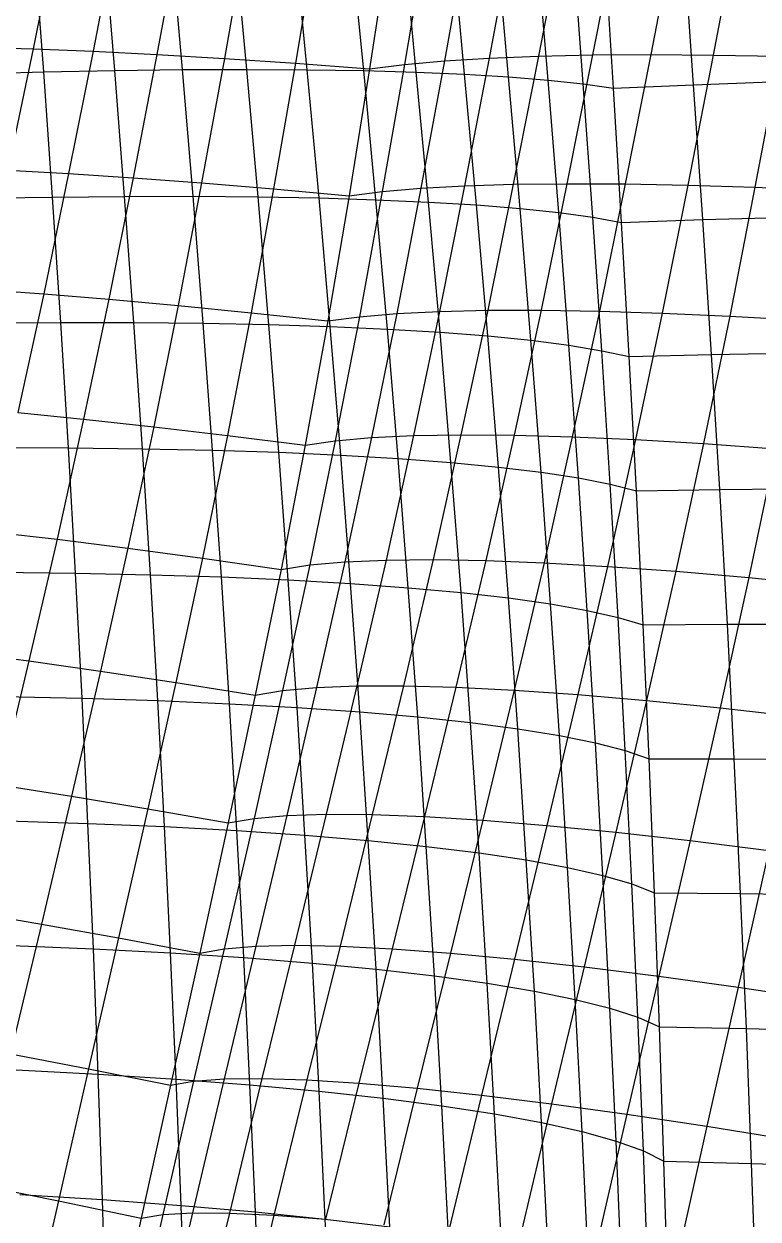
# Model space of a CAD drawing. Extents: x -429 to 429, y -1 to 209.
# Drawn here: x -383.12 to -371.35, y 160 to 179.16 of the extents above; entities that cross this region are included whole.
import ezdxf

# ---------------------------------------------------------------- set-up
doc = ezdxf.new("R2010")
doc.units = 0

msp = doc.modelspace()

# ---------------------------------------------------------------- linework, layer by layer
at = {"layer": 'default', "color": 5, "linetype": 'CONTINUOUS'}
for p, q in [((-382.577, 180.732, 174.311), (-382.975, 178.757, 174.169)), ((-381.624, 180.708, 173.146), (-382.013, 178.718, 173.006)), ((-380.613, 180.672, 172.033), (-380.989, 178.666, 171.899)), ((-379.547, 180.625, 170.974), (-379.907, 178.602, 170.85)), ((-376.009, 180.633, 166.136), (-376.381, 178.563, 166.015)), ((-375.275, 180.684, 164.741), (-375.664, 178.607, 164.605)), ((-374.472, 180.724, 163.386), (-374.872, 178.639, 163.237)), ((-373.602, 180.753, 162.074), (-374.008, 178.658, 161.915)), ((-372.668, 180.77, 160.809), (-373.074, 178.664, 160.643)), ((-371.671, 180.776, 159.594), (-372.073, 178.657, 159.425)), ((-378.429, 180.567, 169.972), (-378.77, 178.525, 169.864)), ((-377.263, 180.498, 169.029), (-377.582, 178.436, 168.943)), ((-377.263, 180.498, 169.029), (-377.582, 178.436, 168.943)), ((-376.672, 180.571, 167.566), (-377.021, 178.506, 167.462)), ((-383.872, 178.783, 175.385), (-382.975, 178.757, 174.169)), ((-382.975, 178.757, 174.169), (-383.377, 176.813, 174.022)), ((-382.975, 178.757, 174.169), (-382.013, 178.718, 173.006)), ((-382.013, 178.718, 173.006), (-382.406, 176.759, 172.859)), ((-382.013, 178.718, 173.006), (-380.989, 178.666, 171.899)), ((-380.989, 178.666, 171.899), (-381.371, 176.69, 171.757)), ((-380.989, 178.666, 171.899), (-379.907, 178.602, 170.85)), ((-379.907, 178.602, 170.85), (-380.274, 176.607, 170.719)), ((-379.907, 178.602, 170.85), (-378.77, 178.525, 169.864)), ((-378.77, 178.525, 169.864), (-379.119, 176.511, 169.748)), ((-378.77, 178.525, 169.864), (-377.582, 178.436, 168.943)), ((-377.582, 178.436, 168.943), (-377.021, 178.506, 167.462)), ((-377.021, 178.506, 167.462), (-377.377, 176.469, 167.351)), ((-377.021, 178.506, 167.462), (-376.381, 178.563, 166.015)), ((-376.381, 178.563, 166.015), (-376.759, 176.522, 165.887)), ((-376.381, 178.563, 166.015), (-375.664, 178.607, 164.605)), ((-375.664, 178.607, 164.605), (-376.059, 176.561, 164.462)), ((-375.664, 178.607, 164.605), (-374.872, 178.639, 163.237)), ((-374.872, 178.639, 163.237), (-375.278, 176.585, 163.081)), ((-374.872, 178.639, 163.237), (-374.008, 178.658, 161.915)), ((-374.008, 178.658, 161.915), (-374.419, 176.595, 161.749)), ((-374.008, 178.658, 161.915), (-373.074, 178.664, 160.643)), ((-373.074, 178.664, 160.643), (-373.485, 176.591, 160.47)), ((-373.074, 178.664, 160.643), (-372.073, 178.657, 159.425)), ((-372.073, 178.657, 159.425), (-372.48, 176.571, 159.249)), ((-372.073, 178.657, 159.425), (-371.008, 178.637, 158.265)), ((-371.008, 178.637, 158.265), (-371.406, 176.537, 158.09)), ((-377.582, 178.436, 168.943), (-377.91, 176.401, 168.849)), ((-377.582, 178.436, 168.943), (-377.91, 176.401, 168.849)), ((-383.377, 176.813, 174.022), (-382.406, 176.759, 172.859)), ((-382.406, 176.759, 172.859), (-382.804, 174.832, 172.708)), ((-382.406, 176.759, 172.859), (-381.371, 176.69, 171.757)), ((-381.371, 176.69, 171.757), (-381.758, 174.746, 171.61)), ((-381.371, 176.69, 171.757), (-380.274, 176.607, 170.719)), ((-380.274, 176.607, 170.719), (-380.648, 174.644, 170.581)), ((-380.274, 176.607, 170.719), (-379.119, 176.511, 169.748)), ((-375.278, 176.585, 163.081), (-374.419, 176.595, 161.749)), ((-374.419, 176.595, 161.749), (-374.832, 174.568, 161.579)), ((-374.419, 176.595, 161.749), (-373.485, 176.591, 160.47)), ((-373.485, 176.591, 160.47), (-373.898, 174.553, 160.293)), ((-373.485, 176.591, 160.47), (-372.48, 176.571, 159.249)), ((-379.119, 176.511, 169.748), (-379.477, 174.527, 169.624)), ((-379.119, 176.511, 169.748), (-377.91, 176.401, 168.849)), ((-377.91, 176.401, 168.849), (-378.251, 174.395, 168.743)), ((-377.91, 176.401, 168.849), (-378.251, 174.395, 168.743)), ((-377.91, 176.401, 168.849), (-377.377, 176.469, 167.351)), ((-377.377, 176.469, 167.351), (-377.743, 174.462, 167.23)), ((-377.377, 176.469, 167.351), (-376.759, 176.522, 165.887)), ((-376.759, 176.522, 165.887), (-377.145, 174.514, 165.752)), ((-376.759, 176.522, 165.887), (-376.059, 176.561, 164.462)), ((-376.059, 176.561, 164.462), (-376.458, 174.549, 164.313)), ((-376.059, 176.561, 164.462), (-375.278, 176.585, 163.081)), ((-375.278, 176.585, 163.081), (-375.687, 174.567, 162.921)), ((-372.48, 176.571, 159.249), (-372.889, 174.521, 159.069)), ((-372.48, 176.571, 159.249), (-371.406, 176.537, 158.09)), ((-371.406, 176.537, 158.09), (-371.808, 174.472, 157.911)), ((-371.406, 176.537, 158.09), (-370.269, 176.489, 156.997)), ((-383.781, 174.902, 173.871), (-382.804, 174.832, 172.708)), ((-382.804, 174.832, 172.708), (-383.22, 172.927, 172.542)), ((-382.804, 174.832, 172.708), (-381.758, 174.746, 171.61)), ((-381.758, 174.746, 171.61), (-382.164, 172.823, 171.447)), ((-381.758, 174.746, 171.61), (-380.648, 174.644, 170.581)), ((-380.648, 174.644, 170.581), (-381.041, 172.701, 170.426)), ((-380.648, 174.644, 170.581), (-379.477, 174.527, 169.624)), ((-379.477, 174.527, 169.624), (-379.856, 172.562, 169.482)), ((-379.477, 174.527, 169.624), (-378.251, 174.395, 168.743)), ((-377.743, 174.462, 167.23), (-377.145, 174.514, 165.752)), ((-377.145, 174.514, 165.752), (-377.551, 172.526, 165.6)), ((-377.145, 174.514, 165.752), (-376.458, 174.549, 164.313)), ((-376.458, 174.549, 164.313), (-376.879, 172.558, 164.148)), ((-376.458, 174.549, 164.313), (-375.687, 174.567, 162.921)), ((-375.687, 174.567, 162.921), (-376.116, 172.571, 162.743)), ((-375.687, 174.567, 162.921), (-374.832, 174.568, 161.579)), ((-374.832, 174.568, 161.579), (-375.266, 172.564, 161.392)), ((-374.832, 174.568, 161.579), (-373.898, 174.553, 160.293)), ((-373.898, 174.553, 160.293), (-374.332, 172.539, 160.099)), ((-373.898, 174.553, 160.293), (-372.889, 174.521, 159.069)), ((-372.889, 174.521, 159.069), (-373.319, 172.494, 158.872)), ((-372.889, 174.521, 159.069), (-371.808, 174.472, 157.911)), ((-378.251, 174.395, 168.743), (-378.613, 172.406, 168.62)), ((-378.251, 174.395, 168.743), (-378.613, 172.406, 168.62)), ((-378.251, 174.395, 168.743), (-377.743, 174.462, 167.23)), ((-377.743, 174.462, 167.23), (-378.13, 172.475, 167.093)), ((-371.808, 174.472, 157.911), (-372.23, 172.43, 157.713)), ((-371.808, 174.472, 157.911), (-370.66, 174.407, 156.823)), ((-383.22, 172.927, 172.542), (-382.164, 172.823, 171.447)), ((-382.164, 172.823, 171.447), (-382.589, 170.896, 171.272)), ((-382.164, 172.823, 171.447), (-381.041, 172.701, 170.426)), ((-381.041, 172.701, 170.426), (-381.455, 170.754, 170.258)), ((-381.041, 172.701, 170.426), (-379.856, 172.562, 169.482)), ((-376.879, 172.558, 164.148), (-376.116, 172.571, 162.743)), ((-376.116, 172.571, 162.743), (-376.562, 170.571, 162.553)), ((-376.116, 172.571, 162.743), (-375.266, 172.564, 161.392)), ((-379.856, 172.562, 169.482), (-380.256, 170.593, 169.325)), ((-379.856, 172.562, 169.482), (-378.613, 172.406, 168.62)), ((-378.613, 172.406, 168.62), (-378.999, 170.413, 168.479)), ((-378.613, 172.406, 168.62), (-378.999, 170.413, 168.479)), ((-378.613, 172.406, 168.62), (-378.13, 172.475, 167.093)), ((-378.13, 172.475, 167.093), (-378.538, 170.485, 166.939)), ((-378.13, 172.475, 167.093), (-377.551, 172.526, 165.6)), ((-377.551, 172.526, 165.6), (-377.977, 170.535, 165.433)), ((-377.551, 172.526, 165.6), (-376.879, 172.558, 164.148)), ((-376.879, 172.558, 164.148), (-377.317, 170.564, 163.969)), ((-375.266, 172.564, 161.392), (-375.716, 170.556, 161.192)), ((-375.266, 172.564, 161.392), (-374.332, 172.539, 160.099)), ((-374.332, 172.539, 160.099), (-374.782, 170.52, 159.893)), ((-374.332, 172.539, 160.099), (-373.319, 172.494, 158.872)), ((-373.319, 172.494, 158.872), (-373.766, 170.462, 158.661)), ((-373.319, 172.494, 158.872), (-372.23, 172.43, 157.713)), ((-372.23, 172.43, 157.713), (-372.67, 170.383, 157.503)), ((-372.23, 172.43, 157.713), (-371.071, 172.348, 156.63)), ((-371.071, 172.348, 156.63), (-371.502, 170.284, 156.423)), ((-383.654, 171.019, 172.364), (-382.589, 170.896, 171.272)), ((-382.589, 170.896, 171.272), (-383.042, 168.947, 171.078)), ((-382.589, 170.896, 171.272), (-381.455, 170.754, 170.258)), ((-381.455, 170.754, 170.258), (-381.896, 168.785, 170.071)), ((-381.455, 170.754, 170.258), (-380.256, 170.593, 169.325)), ((-380.256, 170.593, 169.325), (-380.684, 168.602, 169.15)), ((-380.256, 170.593, 169.325), (-378.999, 170.413, 168.479)), ((-378.999, 170.413, 168.479), (-378.538, 170.485, 166.939)), ((-378.538, 170.485, 166.939), (-378.974, 168.472, 166.767)), ((-378.538, 170.485, 166.939), (-377.977, 170.535, 165.433)), ((-377.977, 170.535, 165.433), (-378.431, 168.521, 165.247)), ((-377.977, 170.535, 165.433), (-377.317, 170.564, 163.969)), ((-377.317, 170.564, 163.969), (-377.784, 168.547, 163.77)), ((-377.317, 170.564, 163.969), (-376.562, 170.571, 162.553)), ((-376.562, 170.571, 162.553), (-377.038, 168.548, 162.342)), ((-376.562, 170.571, 162.553), (-375.716, 170.556, 161.192)), ((-375.716, 170.556, 161.192), (-376.196, 168.525, 160.972)), ((-375.716, 170.556, 161.192), (-374.782, 170.52, 159.893)), ((-374.782, 170.52, 159.893), (-375.262, 168.478, 159.665)), ((-374.782, 170.52, 159.893), (-373.766, 170.462, 158.661)), ((-373.766, 170.462, 158.661), (-374.242, 168.407, 158.429)), ((-373.766, 170.462, 158.661), (-372.67, 170.383, 157.503)), ((-378.999, 170.413, 168.479), (-379.412, 168.399, 168.321)), ((-378.999, 170.413, 168.479), (-379.412, 168.399, 168.321)), ((-372.67, 170.383, 157.503), (-373.14, 168.313, 157.27)), ((-372.67, 170.383, 157.503), (-371.502, 170.284, 156.423)), ((-371.502, 170.284, 156.423), (-371.961, 168.195, 156.194)), ((-371.502, 170.284, 156.423), (-370.266, 170.163, 155.427)), ((-384.117, 169.087, 172.166), (-383.042, 168.947, 171.078)), ((-383.042, 168.947, 171.078), (-383.515, 166.959, 170.873)), ((-383.042, 168.947, 171.078), (-381.896, 168.785, 170.071)), ((-381.896, 168.785, 170.071), (-382.358, 166.778, 169.872)), ((-381.896, 168.785, 170.071), (-380.684, 168.602, 169.15)), ((-380.684, 168.602, 169.15), (-381.133, 166.575, 168.961)), ((-380.684, 168.602, 169.15), (-379.412, 168.399, 168.321)), ((-378.431, 168.521, 165.247), (-377.784, 168.547, 163.77)), ((-377.784, 168.547, 163.77), (-378.276, 166.49, 163.556)), ((-377.784, 168.547, 163.77), (-377.038, 168.548, 162.342)), ((-377.038, 168.548, 162.342), (-377.538, 166.485, 162.117)), ((-377.038, 168.548, 162.342), (-376.196, 168.525, 160.972)), ((-379.412, 168.399, 168.321), (-379.847, 166.35, 168.147)), ((-379.412, 168.399, 168.321), (-379.847, 166.35, 168.147)), ((-378.974, 168.472, 166.767), (-379.433, 166.423, 166.58)), ((-379.412, 168.399, 168.321), (-378.974, 168.472, 166.767)), ((-378.974, 168.472, 166.767), (-378.431, 168.521, 165.247)), ((-378.431, 168.521, 165.247), (-378.908, 166.47, 165.047)), ((-376.196, 168.525, 160.972), (-376.7, 166.452, 160.736)), ((-376.196, 168.525, 160.972), (-375.262, 168.478, 159.665)), ((-375.262, 168.478, 159.665), (-375.766, 166.394, 159.422)), ((-375.262, 168.478, 159.665), (-374.242, 168.407, 158.429)), ((-374.242, 168.407, 158.429), (-374.742, 166.31, 158.181)), ((-374.242, 168.407, 158.429), (-373.14, 168.313, 157.27)), ((-373.14, 168.313, 157.27), (-373.633, 166.201, 157.021)), ((-373.14, 168.313, 157.27), (-371.961, 168.195, 156.194)), ((-371.961, 168.195, 156.194), (-372.444, 166.067, 155.948)), ((-371.961, 168.195, 156.194), (-370.713, 168.056, 155.206)), ((-383.515, 166.959, 170.873), (-382.358, 166.778, 169.872)), ((-382.358, 166.778, 169.872), (-382.841, 164.731, 169.659)), ((-382.358, 166.778, 169.872), (-381.133, 166.575, 168.961)), ((-381.133, 166.575, 168.961), (-381.603, 164.508, 168.76)), ((-381.133, 166.575, 168.961), (-379.847, 166.35, 168.147)), ((-379.433, 166.423, 166.58), (-378.908, 166.47, 165.047)), ((-378.908, 166.47, 165.047), (-379.402, 164.376, 164.836)), ((-378.908, 166.47, 165.047), (-378.276, 166.49, 163.556)), ((-378.276, 166.49, 163.556), (-378.782, 164.39, 163.334)), ((-378.276, 166.49, 163.556), (-377.538, 166.485, 162.117)), ((-377.538, 166.485, 162.117), (-378.052, 164.376, 161.883)), ((-377.538, 166.485, 162.117), (-376.7, 166.452, 160.736)), ((-376.7, 166.452, 160.736), (-377.218, 164.334, 160.492)), ((-376.7, 166.452, 160.736), (-375.766, 166.394, 159.422)), ((-379.847, 166.35, 168.147), (-380.302, 164.264, 167.962)), ((-379.847, 166.35, 168.147), (-380.302, 164.264, 167.962)), ((-379.433, 166.423, 166.58), (-379.91, 164.334, 166.382)), ((-379.847, 166.35, 168.147), (-379.433, 166.423, 166.58)), ((-375.766, 166.394, 159.422), (-376.285, 164.264, 159.171)), ((-375.766, 166.394, 159.422), (-374.742, 166.31, 158.181)), ((-374.742, 166.31, 158.181), (-375.257, 164.167, 157.925)), ((-374.742, 166.31, 158.181), (-373.633, 166.201, 157.021)), ((-373.633, 166.201, 157.021), (-374.14, 164.043, 156.764)), ((-373.633, 166.201, 157.021), (-372.444, 166.067, 155.948)), ((-372.444, 166.067, 155.948), (-372.943, 163.893, 155.694)), ((-372.444, 166.067, 155.948), (-371.183, 165.909, 154.968)), ((-371.183, 165.909, 154.968), (-371.671, 163.717, 154.72)), ((-384.01, 164.93, 170.653), (-382.841, 164.731, 169.659)), ((-382.841, 164.731, 169.659), (-383.335, 162.649, 169.442)), ((-382.841, 164.731, 169.659), (-381.603, 164.508, 168.76)), ((-381.603, 164.508, 168.76), (-382.083, 162.409, 168.554)), ((-381.603, 164.508, 168.76), (-380.302, 164.264, 167.962)), ((-379.91, 164.334, 166.382), (-380.401, 162.212, 166.177)), ((-380.302, 164.264, 167.962), (-379.91, 164.334, 166.382)), ((-379.402, 164.376, 164.836), (-379.912, 162.249, 164.618)), ((-379.91, 164.334, 166.382), (-379.402, 164.376, 164.836)), ((-379.402, 164.376, 164.836), (-378.782, 164.39, 163.334)), ((-378.782, 164.39, 163.334), (-379.305, 162.255, 163.102)), ((-378.782, 164.39, 163.334), (-378.052, 164.376, 161.883)), ((-378.052, 164.376, 161.883), (-378.584, 162.232, 161.639)), ((-378.052, 164.376, 161.883), (-377.218, 164.334, 160.492)), ((-377.218, 164.334, 160.492), (-377.754, 162.18, 160.238)), ((-377.218, 164.334, 160.492), (-376.285, 164.264, 159.171)), ((-380.302, 164.264, 167.962), (-380.769, 162.147, 167.77)), ((-380.302, 164.264, 167.962), (-380.769, 162.147, 167.77)), ((-376.285, 164.264, 159.171), (-376.82, 162.098, 158.908)), ((-376.285, 164.264, 159.171), (-375.257, 164.167, 157.925)), ((-375.257, 164.167, 157.925), (-375.789, 161.987, 157.658)), ((-375.257, 164.167, 157.925), (-374.14, 164.043, 156.764)), ((-374.14, 164.043, 156.764), (-374.665, 161.848, 156.496)), ((-374.14, 164.043, 156.764), (-372.943, 163.893, 155.694)), ((-372.943, 163.893, 155.694), (-373.458, 161.683, 155.428)), ((-372.943, 163.893, 155.694), (-371.671, 163.717, 154.72)), ((-371.671, 163.717, 154.72), (-372.173, 161.491, 154.462)), ((-371.671, 163.717, 154.72), (-370.332, 163.518, 153.85)), ((-383.335, 162.649, 169.442), (-382.083, 162.409, 168.554)), ((-382.083, 162.409, 168.554), (-382.569, 160.294, 168.344)), ((-382.083, 162.409, 168.554), (-380.769, 162.147, 167.77)), ((-379.912, 162.249, 164.618), (-380.421, 160.102, 164.4)), ((-380.401, 162.212, 166.177), (-379.912, 162.249, 164.618)), ((-379.912, 162.249, 164.618), (-379.305, 162.255, 163.102)), ((-379.305, 162.255, 163.102), (-379.827, 160.1, 162.871)), ((-379.305, 162.255, 163.102), (-378.584, 162.232, 161.639)), ((-378.584, 162.232, 161.639), (-379.114, 160.066, 161.397)), ((-378.584, 162.232, 161.639), (-377.754, 162.18, 160.238)), ((-380.769, 162.147, 167.77), (-381.24, 160.015, 167.577)), ((-380.769, 162.147, 167.77), (-381.24, 160.015, 167.577)), ((-380.401, 162.212, 166.177), (-380.893, 160.074, 165.972)), ((-380.769, 162.147, 167.77), (-380.401, 162.212, 166.177)), ((-377.754, 162.18, 160.238), (-378.288, 160.002, 159.986)), ((-377.754, 162.18, 160.238), (-376.82, 162.098, 158.908)), ((-376.82, 162.098, 158.908), (-377.354, 159.908, 158.649)), ((-376.82, 162.098, 158.908), (-375.789, 161.987, 157.658)), ((-375.789, 161.987, 157.658), (-376.319, 159.784, 157.394)), ((-375.789, 161.987, 157.658), (-374.665, 161.848, 156.496)), ((-374.665, 161.848, 156.496), (-375.189, 159.631, 156.23)), ((-374.665, 161.848, 156.496), (-373.458, 161.683, 155.428)), ((-373.458, 161.683, 155.428), (-373.972, 159.451, 155.165)), ((-373.458, 161.683, 155.428), (-372.173, 161.491, 154.462)), ((-372.173, 161.491, 154.462), (-372.677, 159.244, 154.206)), ((-372.173, 161.491, 154.462), (-370.82, 161.274, 153.604)), ((-383.833, 160.55, 169.222), (-382.569, 160.294, 168.344)), ((-382.569, 160.294, 168.344), (-383.05, 158.166, 168.139)), ((-382.569, 160.294, 168.344), (-381.24, 160.015, 167.577)), ((-381.24, 160.015, 167.577), (-381.708, 157.873, 167.386)), ((-381.24, 160.015, 167.577), (-381.708, 157.873, 167.386)), ((-380.893, 160.074, 165.972), (-381.383, 157.924, 165.769)), ((-381.24, 160.015, 167.577), (-380.893, 160.074, 165.972)), ((-380.421, 160.102, 164.4), (-380.927, 157.943, 164.184)), ((-380.893, 160.074, 165.972), (-380.421, 160.102, 164.4)), ((-380.421, 160.102, 164.4), (-379.827, 160.1, 162.871)), ((-379.827, 160.1, 162.871), (-380.345, 157.93, 162.644)), ((-379.827, 160.1, 162.871), (-379.114, 160.066, 161.397)), ((-379.114, 160.066, 161.397), (-379.641, 157.886, 161.158)), ((-379.114, 160.066, 161.397), (-378.288, 160.002, 159.986))]:
    msp.add_line(p, q, dxfattribs=at)
at = {"layer": 'default', "color": 3, "linetype": 'CONTINUOUS'}
for p, q in [((-381.664, 178.411, 184.202), (-381.827, 180.426, 183.933)), ((-380.579, 178.424, 183.176), (-380.756, 180.45, 182.896)), ((-379.55, 178.427, 182.096), (-379.739, 180.466, 181.807)), ((-378.581, 178.422, 180.964), (-378.778, 180.473, 180.671)), ((-377.674, 178.407, 179.784), (-377.875, 180.471, 179.489)), ((-376.832, 178.382, 178.558), (-377.034, 180.46, 178.265)), ((-376.057, 178.349, 177.291), (-376.255, 180.439, 177.002)), ((-382.803, 178.388, 185.169), (-382.949, 180.392, 184.917)), ((-375.352, 178.306, 175.987), (-375.541, 180.41, 175.703)), ((-374.718, 178.254, 174.648), (-374.895, 180.373, 174.371)), ((-374.157, 178.194, 173.278), (-374.316, 180.326, 173.009)), ((-373.671, 178.124, 171.882), (-373.807, 180.271, 171.622)), ((-373.671, 178.124, 171.882), (-373.807, 180.271, 171.622)), ((-372.387, 178.18, 171), (-372.542, 180.336, 170.717)), ((-383.992, 178.356, 186.077), (-382.803, 178.388, 185.169)), ((-382.803, 178.388, 185.169), (-381.664, 178.411, 184.202)), ((-382.663, 176.381, 185.418), (-382.803, 178.388, 185.169)), ((-381.664, 178.411, 184.202), (-380.579, 178.424, 183.176)), ((-381.507, 176.392, 184.466), (-381.664, 178.411, 184.202)), ((-380.579, 178.424, 183.176), (-379.55, 178.427, 182.096)), ((-380.408, 176.393, 183.453), (-380.579, 178.424, 183.176)), ((-379.55, 178.427, 182.096), (-378.581, 178.422, 180.964)), ((-379.368, 176.384, 182.381), (-379.55, 178.427, 182.096)), ((-378.581, 178.422, 180.964), (-377.674, 178.407, 179.784)), ((-378.39, 176.366, 181.253), (-378.581, 178.422, 180.964)), ((-377.674, 178.407, 179.784), (-376.832, 178.382, 178.558)), ((-377.479, 176.338, 180.074), (-377.674, 178.407, 179.784)), ((-376.832, 178.382, 178.558), (-376.057, 178.349, 177.291)), ((-376.636, 176.301, 178.847), (-376.832, 178.382, 178.558)), ((-376.057, 178.349, 177.291), (-375.352, 178.306, 175.987)), ((-375.865, 176.254, 177.577), (-376.057, 178.349, 177.291)), ((-375.352, 178.306, 175.987), (-374.718, 178.254, 174.648)), ((-375.168, 176.197, 176.266), (-375.352, 178.306, 175.987)), ((-374.718, 178.254, 174.648), (-374.157, 178.194, 173.278)), ((-374.547, 176.132, 174.92), (-374.718, 178.254, 174.648)), ((-374.157, 178.194, 173.278), (-373.671, 178.124, 171.882)), ((-374.005, 176.058, 173.542), (-374.157, 178.194, 173.278)), ((-373.671, 178.124, 171.882), (-372.387, 178.18, 171)), ((-373.542, 175.975, 172.138), (-373.671, 178.124, 171.882)), ((-373.542, 175.975, 172.138), (-373.671, 178.124, 171.882)), ((-372.387, 178.18, 171), (-371.152, 178.225, 170.051)), ((-372.239, 176.02, 171.278), (-372.387, 178.18, 171)), ((-383.871, 176.36, 186.304), (-382.663, 176.381, 185.418)), ((-382.663, 176.381, 185.418), (-381.507, 176.392, 184.466)), ((-382.531, 174.371, 185.661), (-382.663, 176.381, 185.418)), ((-381.507, 176.392, 184.466), (-380.408, 176.393, 183.453)), ((-381.359, 174.37, 184.725), (-381.507, 176.392, 184.466)), ((-380.408, 176.393, 183.453), (-379.368, 176.384, 182.381)), ((-380.246, 174.359, 183.723), (-380.408, 176.393, 183.453)), ((-379.368, 176.384, 182.381), (-378.39, 176.366, 181.253)), ((-379.195, 174.338, 182.659), (-379.368, 176.384, 182.381)), ((-378.39, 176.366, 181.253), (-377.479, 176.338, 180.074)), ((-378.21, 174.307, 181.536), (-378.39, 176.366, 181.253)), ((-377.479, 176.338, 180.074), (-376.636, 176.301, 178.847)), ((-377.294, 174.266, 180.358), (-377.479, 176.338, 180.074)), ((-376.636, 176.301, 178.847), (-375.865, 176.254, 177.577)), ((-376.45, 174.215, 179.129), (-376.636, 176.301, 178.847)), ((-375.865, 176.254, 177.577), (-375.168, 176.197, 176.266)), ((-375.683, 174.155, 177.855), (-375.865, 176.254, 177.577)), ((-375.168, 176.197, 176.266), (-374.547, 176.132, 174.92)), ((-374.994, 174.085, 176.539), (-375.168, 176.197, 176.266)), ((-374.547, 176.132, 174.92), (-374.005, 176.058, 173.542)), ((-374.385, 174.006, 175.186), (-374.547, 176.132, 174.92)), ((-374.005, 176.058, 173.542), (-373.542, 175.975, 172.138)), ((-373.86, 173.919, 173.8), (-374.005, 176.058, 173.542)), ((-373.542, 175.975, 172.138), (-372.239, 176.02, 171.278)), ((-372.239, 176.02, 171.278), (-370.988, 176.055, 170.347)), ((-372.1, 173.858, 171.55), (-372.239, 176.02, 171.278)), ((-373.42, 173.823, 172.388), (-373.542, 175.975, 172.138)), ((-373.42, 173.823, 172.388), (-373.542, 175.975, 172.138)), ((-383.756, 174.362, 186.527), (-382.531, 174.371, 185.661)), ((-382.531, 174.371, 185.661), (-381.359, 174.37, 184.725)), ((-382.408, 172.362, 185.898), (-382.531, 174.371, 185.661)), ((-381.359, 174.37, 184.725), (-380.246, 174.359, 183.723)), ((-381.222, 172.348, 184.976), (-381.359, 174.37, 184.725)), ((-380.246, 174.359, 183.723), (-379.195, 174.338, 182.659)), ((-380.097, 172.324, 183.985), (-380.246, 174.359, 183.723)), ((-379.195, 174.338, 182.659), (-378.21, 174.307, 181.536)), ((-379.036, 172.29, 182.927), (-379.195, 174.338, 182.659)), ((-378.21, 174.307, 181.536), (-377.294, 174.266, 180.358)), ((-378.043, 172.246, 181.808), (-378.21, 174.307, 181.536)), ((-377.294, 174.266, 180.358), (-376.45, 174.215, 179.129)), ((-377.124, 172.192, 180.631), (-377.294, 174.266, 180.358)), ((-376.45, 174.215, 179.129), (-375.683, 174.155, 177.855)), ((-376.28, 172.128, 179.402), (-376.45, 174.215, 179.129)), ((-375.683, 174.155, 177.855), (-374.994, 174.085, 176.539)), ((-375.515, 172.054, 178.124), (-375.683, 174.155, 177.855)), ((-374.994, 174.085, 176.539), (-374.385, 174.006, 175.186)), ((-374.833, 171.972, 176.803), (-374.994, 174.085, 176.539)), ((-374.385, 174.006, 175.186), (-373.86, 173.919, 173.8)), ((-374.235, 171.88, 175.444), (-374.385, 174.006, 175.186)), ((-373.86, 173.919, 173.8), (-373.42, 173.823, 172.388)), ((-373.725, 171.78, 174.052), (-373.86, 173.919, 173.8)), ((-373.42, 173.823, 172.388), (-372.1, 173.858, 171.55)), ((-373.304, 171.672, 172.633), (-373.42, 173.823, 172.388)), ((-373.304, 171.672, 172.633), (-373.42, 173.823, 172.388)), ((-372.1, 173.858, 171.55), (-370.832, 173.882, 170.637)), ((-371.969, 171.696, 171.814), (-372.1, 173.858, 171.55)), ((-383.649, 172.365, 186.746), (-382.408, 172.362, 185.898)), ((-382.408, 172.362, 185.898), (-381.222, 172.348, 184.976)), ((-382.293, 170.355, 186.129), (-382.408, 172.362, 185.898)), ((-381.222, 172.348, 184.976), (-380.097, 172.324, 183.985)), ((-381.093, 170.329, 185.222), (-381.222, 172.348, 184.976)), ((-380.097, 172.324, 183.985), (-379.036, 172.29, 182.927)), ((-379.955, 170.293, 184.241), (-380.097, 172.324, 183.985)), ((-379.036, 172.29, 182.927), (-378.043, 172.246, 181.808)), ((-378.884, 170.245, 183.191), (-379.036, 172.29, 182.927)), ((-378.043, 172.246, 181.808), (-377.124, 172.192, 180.631)), ((-377.884, 170.188, 182.076), (-378.043, 172.246, 181.808)), ((-377.124, 172.192, 180.631), (-376.28, 172.128, 179.402)), ((-376.96, 170.121, 180.9), (-377.124, 172.192, 180.631)), ((-376.28, 172.128, 179.402), (-375.515, 172.054, 178.124)), ((-376.115, 170.043, 179.669), (-376.28, 172.128, 179.402)), ((-375.515, 172.054, 178.124), (-374.833, 171.972, 176.803)), ((-375.354, 169.957, 178.387), (-375.515, 172.054, 178.124)), ((-374.833, 171.972, 176.803), (-374.235, 171.88, 175.444)), ((-374.679, 169.861, 177.061), (-374.833, 171.972, 176.803)), ((-374.235, 171.88, 175.444), (-373.725, 171.78, 174.052)), ((-374.093, 169.757, 175.696), (-374.235, 171.88, 175.444)), ((-373.725, 171.78, 174.052), (-373.304, 171.672, 172.633)), ((-373.598, 169.645, 174.297), (-373.725, 171.78, 174.052)), ((-373.304, 171.672, 172.633), (-371.969, 171.696, 171.814)), ((-373.198, 169.525, 172.871), (-373.304, 171.672, 172.633)), ((-373.198, 169.525, 172.871), (-373.304, 171.672, 172.633)), ((-371.969, 171.696, 171.814), (-370.688, 171.708, 170.917)), ((-371.847, 169.537, 172.073), (-371.969, 171.696, 171.814)), ((-383.55, 170.371, 186.958), (-382.293, 170.355, 186.129)), ((-382.293, 170.355, 186.129), (-381.093, 170.329, 185.222)), ((-382.188, 168.351, 186.354), (-382.293, 170.355, 186.129)), ((-381.093, 170.329, 185.222), (-379.955, 170.293, 184.241)), ((-380.974, 168.312, 185.461), (-381.093, 170.329, 185.222)), ((-379.955, 170.293, 184.241), (-378.884, 170.245, 183.191)), ((-379.824, 168.262, 184.49), (-379.955, 170.293, 184.241)), ((-378.884, 170.245, 183.191), (-377.884, 170.188, 182.076)), ((-378.743, 168.201, 183.447), (-378.884, 170.245, 183.191)), ((-377.884, 170.188, 182.076), (-376.96, 170.121, 180.9)), ((-377.736, 168.13, 182.335), (-377.884, 170.188, 182.076)), ((-376.96, 170.121, 180.9), (-376.115, 170.043, 179.669)), ((-376.808, 168.05, 181.16), (-376.96, 170.121, 180.9)), ((-376.115, 170.043, 179.669), (-375.354, 169.957, 178.387)), ((-375.962, 167.959, 179.927), (-376.115, 170.043, 179.669)), ((-375.354, 169.957, 178.387), (-374.679, 169.861, 177.061)), ((-375.204, 167.86, 178.642), (-375.354, 169.957, 178.387)), ((-374.679, 169.861, 177.061), (-374.093, 169.757, 175.696)), ((-374.535, 167.751, 177.311), (-374.679, 169.861, 177.061)), ((-374.093, 169.757, 175.696), (-373.598, 169.645, 174.297)), ((-373.961, 167.635, 175.939), (-374.093, 169.757, 175.696)), ((-373.598, 169.645, 174.297), (-373.198, 169.525, 172.871)), ((-373.482, 167.511, 174.534), (-373.598, 169.645, 174.297)), ((-373.198, 169.525, 172.871), (-371.847, 169.537, 172.073)), ((-373.101, 167.38, 173.102), (-373.198, 169.525, 172.871)), ((-373.101, 167.38, 173.102), (-373.198, 169.525, 172.871)), ((-371.847, 169.537, 172.073), (-370.552, 169.538, 171.191)), ((-371.736, 167.38, 172.323), (-371.847, 169.537, 172.073)), ((-383.461, 168.379, 187.165), (-382.188, 168.351, 186.354)), ((-382.188, 168.351, 186.354), (-380.974, 168.312, 185.461)), ((-382.094, 166.344, 186.571), (-382.188, 168.351, 186.354)), ((-380.974, 168.312, 185.461), (-379.824, 168.262, 184.49)), ((-380.868, 166.292, 185.691), (-380.974, 168.312, 185.461)), ((-379.824, 168.262, 184.49), (-378.743, 168.201, 183.447)), ((-379.707, 166.228, 184.729), (-379.824, 168.262, 184.49)), ((-378.743, 168.201, 183.447), (-377.736, 168.13, 182.335)), ((-378.617, 166.154, 183.692), (-378.743, 168.201, 183.447)), ((-377.736, 168.13, 182.335), (-376.808, 168.05, 181.16)), ((-377.604, 166.07, 182.584), (-377.736, 168.13, 182.335)), ((-376.808, 168.05, 181.16), (-375.962, 167.959, 179.927)), ((-376.672, 165.975, 181.409), (-376.808, 168.05, 181.16)), ((-375.962, 167.959, 179.927), (-375.204, 167.86, 178.642)), ((-375.825, 165.872, 180.175), (-375.962, 167.959, 179.927)), ((-375.204, 167.86, 178.642), (-374.535, 167.751, 177.311)), ((-375.069, 165.759, 178.887), (-375.204, 167.86, 178.642)), ((-374.535, 167.751, 177.311), (-373.961, 167.635, 175.939)), ((-374.407, 165.639, 177.551), (-374.535, 167.751, 177.311)), ((-373.961, 167.635, 175.939), (-373.482, 167.511, 174.534)), ((-373.842, 165.51, 176.175), (-373.961, 167.635, 175.939)), ((-373.482, 167.511, 174.534), (-373.101, 167.38, 173.102)), ((-373.376, 165.375, 174.764), (-373.482, 167.511, 174.534)), ((-373.101, 167.38, 173.102), (-371.736, 167.38, 172.323)), ((-373.013, 165.233, 173.326), (-373.101, 167.38, 173.102)), ((-373.013, 165.233, 173.326), (-373.101, 167.38, 173.102)), ((-371.736, 167.38, 172.323), (-370.426, 167.369, 171.457)), ((-371.635, 165.221, 172.565), (-371.736, 167.38, 172.323)), ((-383.38, 166.385, 187.365), (-382.094, 166.344, 186.571)), ((-382.094, 166.344, 186.571), (-380.868, 166.292, 185.691)), ((-382.008, 164.335, 186.783), (-382.094, 166.344, 186.571)), ((-380.868, 166.292, 185.691), (-379.707, 166.228, 184.729)), ((-380.769, 164.269, 185.916), (-380.868, 166.292, 185.691)), ((-379.707, 166.228, 184.729), (-378.617, 166.154, 183.692)), ((-379.597, 164.192, 184.965), (-379.707, 166.228, 184.729)), ((-378.617, 166.154, 183.692), (-377.604, 166.07, 182.584)), ((-378.497, 164.105, 183.934), (-378.617, 166.154, 183.692)), ((-377.604, 166.07, 182.584), (-376.672, 165.975, 181.409)), ((-377.477, 164.007, 182.829), (-377.604, 166.07, 182.584)), ((-376.672, 165.975, 181.409), (-375.825, 165.872, 180.175)), ((-376.541, 163.899, 181.655), (-376.672, 165.975, 181.409)), ((-375.825, 165.872, 180.175), (-375.069, 165.759, 178.887)), ((-375.694, 163.782, 180.419), (-375.825, 165.872, 180.175)), ((-375.069, 165.759, 178.887), (-374.407, 165.639, 177.551)), ((-374.94, 163.657, 179.127), (-375.069, 165.759, 178.887)), ((-374.407, 165.639, 177.551), (-373.842, 165.51, 176.175)), ((-374.285, 163.523, 177.787), (-374.407, 165.639, 177.551)), ((-373.842, 165.51, 176.175), (-373.376, 165.375, 174.764)), ((-373.73, 163.383, 176.405), (-373.842, 165.51, 176.175)), ((-373.376, 165.375, 174.764), (-373.013, 165.233, 173.326)), ((-373.279, 163.236, 174.988), (-373.376, 165.375, 174.764)), ((-373.013, 165.233, 173.326), (-371.635, 165.221, 172.565)), ((-372.934, 163.083, 173.543), (-373.013, 165.233, 173.326)), ((-372.934, 163.083, 173.543), (-373.013, 165.233, 173.326)), ((-371.635, 165.221, 172.565), (-370.314, 165.197, 171.712)), ((-371.542, 163.059, 172.802), (-371.635, 165.221, 172.565)), ((-383.307, 164.389, 187.561), (-382.008, 164.335, 186.783)), ((-382.008, 164.335, 186.783), (-380.769, 164.269, 185.916)), ((-381.931, 162.325, 186.988), (-382.008, 164.335, 186.783)), ((-380.769, 164.269, 185.916), (-379.597, 164.192, 184.965)), ((-380.681, 162.245, 186.134), (-380.769, 164.269, 185.916)), ((-379.597, 164.192, 184.965), (-378.497, 164.105, 183.934)), ((-379.499, 162.155, 185.191), (-379.597, 164.192, 184.965)), ((-378.497, 164.105, 183.934), (-377.477, 164.007, 182.829)), ((-378.391, 162.053, 184.165), (-378.497, 164.105, 183.934)), ((-377.477, 164.007, 182.829), (-376.541, 163.899, 181.655)), ((-377.365, 161.942, 183.063), (-377.477, 164.007, 182.829)), ((-376.541, 163.899, 181.655), (-375.694, 163.782, 180.419)), ((-376.425, 161.82, 181.89), (-376.541, 163.899, 181.655)), ((-375.694, 163.782, 180.419), (-374.94, 163.657, 179.127)), ((-375.577, 161.69, 180.653), (-375.694, 163.782, 180.419)), ((-374.94, 163.657, 179.127), (-374.285, 163.523, 177.787)), ((-374.826, 161.552, 179.358), (-374.94, 163.657, 179.127)), ((-374.285, 163.523, 177.787), (-373.73, 163.383, 176.405)), ((-374.176, 161.406, 178.014), (-374.285, 163.523, 177.787)), ((-373.73, 163.383, 176.405), (-373.279, 163.236, 174.988)), ((-373.63, 161.253, 176.626), (-373.73, 163.383, 176.405)), ((-373.279, 163.236, 174.988), (-372.934, 163.083, 173.543)), ((-373.192, 161.095, 175.204), (-373.279, 163.236, 174.988)), ((-372.934, 163.083, 173.543), (-371.542, 163.059, 172.802)), ((-372.863, 160.932, 173.755), (-372.934, 163.083, 173.543)), ((-372.863, 160.932, 173.755), (-372.934, 163.083, 173.543)), ((-371.542, 163.059, 172.802), (-370.208, 163.023, 171.963)), ((-371.46, 160.895, 173.03), (-371.542, 163.059, 172.802)), ((-383.243, 162.392, 187.751), (-381.931, 162.325, 186.988)), ((-381.931, 162.325, 186.988), (-380.681, 162.245, 186.134)), ((-381.863, 160.316, 187.189), (-381.931, 162.325, 186.988)), ((-380.681, 162.245, 186.134), (-379.499, 162.155, 185.191)), ((-380.6, 160.223, 186.347), (-380.681, 162.245, 186.134)), ((-379.499, 162.155, 185.191), (-378.391, 162.053, 184.165)), ((-379.407, 160.118, 185.413), (-379.499, 162.155, 185.191)), ((-378.391, 162.053, 184.165), (-377.365, 161.942, 183.063)), ((-378.291, 160.003, 184.394), (-378.391, 162.053, 184.165)), ((-377.365, 161.942, 183.063), (-376.425, 161.82, 181.89)), ((-377.258, 159.877, 183.294), (-377.365, 161.942, 183.063)), ((-376.425, 161.82, 181.89), (-375.577, 161.69, 180.653)), ((-376.315, 159.742, 182.122), (-376.425, 161.82, 181.89)), ((-375.577, 161.69, 180.653), (-374.826, 161.552, 179.358)), ((-375.466, 159.598, 180.883), (-375.577, 161.69, 180.653)), ((-374.826, 161.552, 179.358), (-374.176, 161.406, 178.014)), ((-374.717, 159.447, 179.585), (-374.826, 161.552, 179.358)), ((-374.176, 161.406, 178.014), (-373.63, 161.253, 176.626)), ((-374.073, 159.289, 178.235), (-374.176, 161.406, 178.014)), ((-373.63, 161.253, 176.626), (-373.192, 161.095, 175.204)), ((-373.537, 159.125, 176.843), (-373.63, 161.253, 176.626)), ((-373.192, 161.095, 175.204), (-372.863, 160.932, 173.755)), ((-373.112, 158.956, 175.415), (-373.192, 161.095, 175.204)), ((-372.863, 160.932, 173.755), (-371.46, 160.895, 173.03)), ((-372.802, 158.783, 173.96), (-372.863, 160.932, 173.755)), ((-372.802, 158.783, 173.96), (-372.863, 160.932, 173.755)), ((-371.46, 160.895, 173.03), (-370.115, 160.847, 172.205)), ((-371.385, 158.733, 173.253), (-371.46, 160.895, 173.03)), ((-383.187, 160.397, 187.935), (-381.863, 160.316, 187.189)), ((-381.863, 160.316, 187.189), (-380.6, 160.223, 186.347)), ((-381.804, 158.305, 187.383), (-381.863, 160.316, 187.189)), ((-380.6, 160.223, 186.347), (-379.407, 160.118, 185.413)), ((-380.53, 158.198, 186.553), (-380.6, 160.223, 186.347)), ((-379.407, 160.118, 185.413), (-378.291, 160.003, 184.394)), ((-379.326, 158.079, 185.629), (-379.407, 160.118, 185.413)), ((-378.291, 160.003, 184.394), (-377.258, 159.877, 183.294)), ((-378.202, 157.949, 184.615), (-378.291, 160.003, 184.394))]:
    msp.add_line(p, q, dxfattribs=at)

doc.saveas('drawing.dxf')
